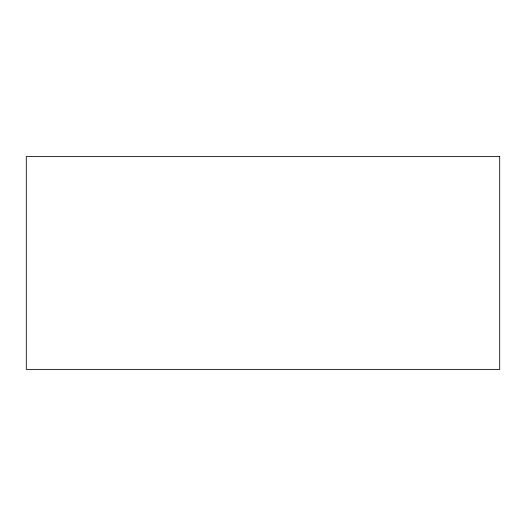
<?xml version="1.0" encoding="UTF-8"?>
<svg xmlns="http://www.w3.org/2000/svg" width="526" height="526" viewBox="0 0 526 526"><rect width="100%" height="100%" fill="white"/><g stroke="black" fill="none" stroke-linecap="round" stroke-linejoin="round"><path stroke-width="0.79" d="M499.7 156.616L26.3 156.616L26.3 369.383L499.7 369.383L499.7 156.616"/></g></svg>
